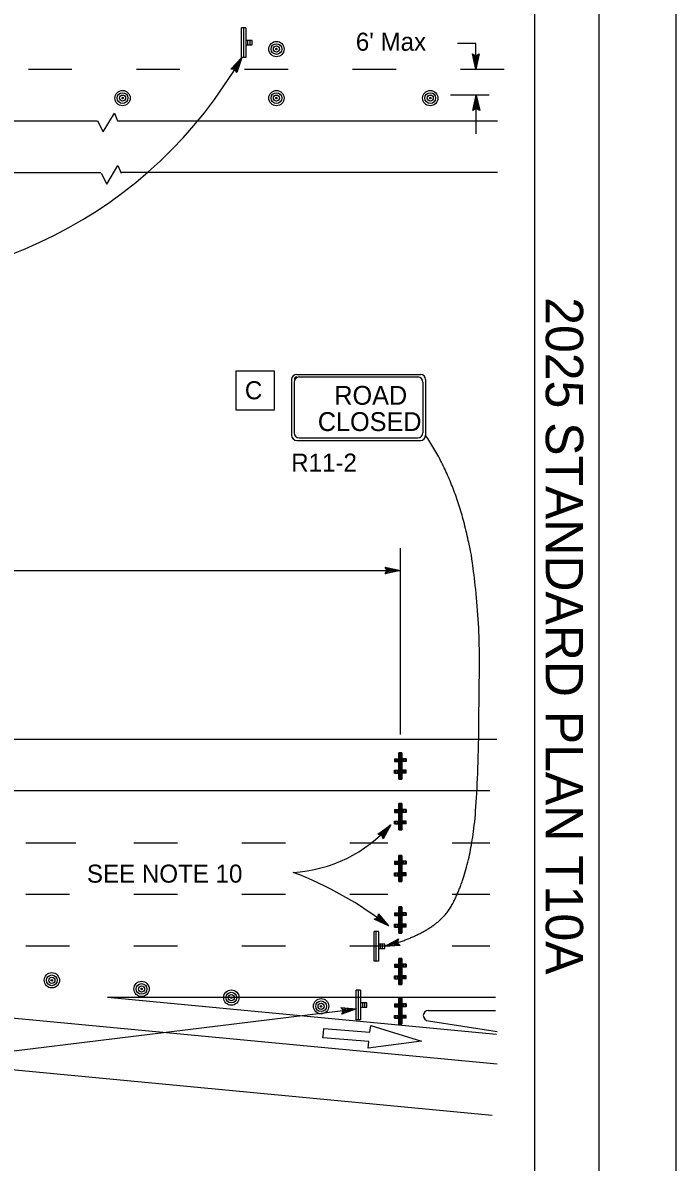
# Model space of a CAD drawing. Extents: x -894 to 866, y -472 to 714.
# Drawn here: x 612.4 to 866, y -34.5 to 407.9 of the extents above; entities that cross this region are included whole.
import ezdxf

# ---------------------------------------------------------------- set-up
doc = ezdxf.new("R2010")
doc.units = 0
for name, color, linetype in [('border_PLOTTING-ELEMENTS', 7, 'Continuous'), ('border_rw_22x34_Cut_Lines', 7, 'Continuous'), ('border_SHEET', 7, 'Continuous'), ('border_WITHIN-BORDER-anno', 7, 'Continuous'), ('pp_PRESENTATION', 7, 'Continuous'), ('rd_ES', 7, 'Continuous'), ('rd_ETW', 7, 'Continuous'), ('tcd_PVMT-MARKER', 7, 'Continuous'), ('tcd_SIGN-ROADSIDE', 7, 'Continuous'), ('tcd_SIGN-ROADSIDE-anno', 7, 'Continuous'), ('temp_BARRICADES', 7, 'Continuous'), ('temp_TRAFFIC-CONES', 7, 'Continuous')]:
    doc.layers.add(name, color=color, linetype=linetype)

msp = doc.modelspace()

# ---------------------------------------------------------------- linework, layer by layer
at = {"layer": 'border_PLOTTING-ELEMENTS'}
for points in [[(-894.04, -472.44), (865.96, -472.44), (865.96, 713.56), (-894.04, 713.56)], [(-864.04, 670.56), (835.96, 670.56), (835.96, -429.44), (-864.04, -429.44)]]:
    msp.add_lwpolyline(points, close=True, dxfattribs=at)
at = {"layer": 'border_rw_22x34_Cut_Lines'}
msp.add_lwpolyline([(-864.04, 670.56), (835.96, 670.56), (835.96, -429.44), (-864.04, -429.44)], close=True, dxfattribs=at)
at = {"layer": 'border_SHEET'}
msp.add_line((810.96, 645.56), (810.96, -404.44), dxfattribs=at)
at = {"layer": 'pp_PRESENTATION'}
for p, q in [((747.1, 16.01), (747.4, 18.63)), ((747.4, 18.63), (767.11, 12.53)), ((728.83, 13.89), (729.04, 15.69)), ((746.68, 12.41), (728.83, 13.89)), ((729.04, 15.69), (729.24, 17.49)), ((729.24, 17.49), (747.1, 16.01)), ((767.11, 12.53), (746.38, 9.8)), ((746.38, 9.8), (746.68, 12.41))]:
    msp.add_line(p, q, dxfattribs=at)
at = {"layer": 'rd_ES'}
for p, q in [((-100.94, 369.87), (641.44, 369.87)), ((649.2, 369.86), (796.56, 369.86)), ((459.04, 109.79), (793.66, 109.79)), ((524.33, 29.59), (796.44, 3.74)), ((645.3, 29.59), (795.79, 29.59)), ((645.3, 29.59), (796.26, 15.25))]:
    msp.add_line(p, q, dxfattribs=at)
msp.add_lwpolyline([(641.44, 369.87), (643.55, 365.52), (647.92, 372.81), (649.2, 369.87)], dxfattribs=at)
at = {"layer": 'rd_ETW'}
for p, q in [((-98.14, 349.81), (642.72, 349.81)), ((650.47, 349.86), (796.56, 349.86)), ((252.66, 129.79), (796.37, 129.79)), ((769.83, 24.47), (795.79, 24.47)), ((769.83, 20.46), (796.46, 16.33)), ((523.39, 9.59), (794.55, -16.17))]:
    msp.add_line(p, q, dxfattribs=at)
msp.add_lwpolyline([(642.84, 349.56), (644.95, 345.21), (649.32, 352.5), (650.6, 349.56)], dxfattribs=at)
msp.add_arc((769.83, 22.47), 2.01, 89.9543, 269.9543, dxfattribs=at)
at = {"layer": 'tcd_PVMT-MARKER'}
for p, q in [((614.56, 389.87), (631.48, 389.87)), ((656.48, 389.87), (673.4, 389.87)), ((698.4, 389.87), (715.32, 389.87)), ((740.32, 389.87), (757.24, 389.87)), ((782.24, 389.87), (799.16, 389.87)), ((613.57, 89.59), (632.98, 89.59)), ((655.49, 89.59), (672.41, 89.59)), ((697.41, 89.59), (714.33, 89.59)), ((739.33, 89.59), (754, 89.59)), ((779, 89.59), (793.66, 89.59)), ((613.57, 69.59), (630.49, 69.59)), ((655.49, 69.59), (672.41, 69.59)), ((697.41, 69.59), (714.33, 69.59)), ((739.33, 69.59), (754, 69.59)), ((779, 69.59), (793.66, 69.59)), ((613.57, 49.59), (630.49, 49.59)), ((655.49, 49.59), (672.41, 49.59)), ((697.41, 49.59), (714.33, 49.59)), ((739.33, 49.59), (754, 49.59)), ((779, 49.59), (793.66, 49.59))]:
    msp.add_line(p, q, dxfattribs=at)
at = {"layer": 'tcd_SIGN-ROADSIDE'}
for p, q in [((698.93, 405.96), (697.28, 405.96)), ((697.28, 394.4), (697.28, 405.96)), ((698.11, 394.4), (698.11, 405.96)), ((698.93, 405.96), (698.93, 394.4)), ((699.76, 401), (698.93, 401)), ((698.93, 400.18), (698.93, 400.18)), ((698.93, 399.35), (699.76, 399.35)), ((701.41, 401), (699.76, 401)), ((699.76, 399.35), (699.76, 401)), ((699.76, 399.35), (701.41, 399.35)), ((700.58, 399.35), (700.58, 401)), ((701.41, 399.35), (701.41, 401)), ((698.93, 394.4), (697.28, 394.4)), ((718.7, 271.41), (766.7, 271.41)), ((719.7, 270.41), (765.7, 270.41)), ((716.7, 269.41), (716.7, 247.77)), ((717.7, 268.41), (717.7, 248.77)), ((767.7, 268.41), (767.7, 248.77)), ((768.7, 269.41), (768.7, 247.77)), ((718.7, 245.77), (766.7, 245.77)), ((719.7, 246.77), (765.7, 246.77)), ((750.39, 55.13), (748.74, 55.13)), ((748.74, 43.57), (748.74, 55.13)), ((749.57, 43.57), (749.57, 55.13)), ((750.39, 55.13), (750.39, 43.57)), ((751.22, 50.18), (750.39, 50.18)), ((750.39, 49.35), (750.39, 49.35)), ((752.87, 50.18), (751.22, 50.18)), ((751.22, 48.53), (751.22, 50.18)), ((752.04, 48.53), (752.04, 50.18)), ((752.87, 48.53), (752.87, 50.18)), ((750.39, 48.53), (751.22, 48.53)), ((751.22, 48.53), (752.87, 48.53)), ((750.39, 43.57), (748.74, 43.57)), ((743.48, 32.37), (741.83, 32.37)), ((741.83, 20.81), (741.83, 32.37)), ((742.66, 20.81), (742.66, 32.37)), ((743.48, 32.37), (743.48, 20.81)), ((744.31, 27.41), (743.48, 27.41)), ((743.48, 26.59), (743.48, 26.59)), ((745.96, 27.41), (744.31, 27.41)), ((744.31, 25.76), (744.31, 27.41)), ((745.13, 25.76), (745.13, 27.41)), ((745.96, 25.76), (745.96, 27.41)), ((743.48, 25.76), (744.31, 25.76)), ((744.31, 25.76), (745.96, 25.76)), ((743.48, 20.81), (741.83, 20.81))]:
    msp.add_line(p, q, dxfattribs=at)
for centre, radius, start, end in [((718.7, 269.41), 2, 90, 180), ((718.7, 269.41), 1, 90, 180), ((719.7, 268.41), 2, 90, 180), ((765.7, 268.41), 2, 0, 90), ((766.7, 269.41), 2, 0, 90), ((718.7, 247.77), 2, 180, 270), ((719.7, 248.77), 2, 180, 270), ((765.7, 248.77), 2, 270, 0), ((766.7, 247.77), 2, 270, 0)]:
    msp.add_arc(centre, radius, start, end, dxfattribs=at)
at = {"layer": 'tcd_SIGN-ROADSIDE-anno'}
for p, q in [((788.19, 399.87), (781.12, 399.87)), ((788.19, 389.87), (788.19, 399.87)), ((693.14, 389.92), (697.35, 394.4)), ((697.35, 394.4), (695.44, 388.56)), ((697.35, 394.4), (697.35, 394.4)), ((788.19, 389.87), (786.86, 395.87)), ((786.86, 395.87), (786.86, 395.87)), ((786.86, 395.87), (788.19, 395.07)), ((788.19, 391.26), (787.22, 395.63)), ((788.19, 392.63), (787.56, 395.45)), ((788.19, 394.01), (787.92, 395.22)), ((788.19, 395.07), (789.53, 395.87)), ((789.53, 395.87), (788.19, 389.87)), ((789.17, 395.65), (788.19, 391.25)), ((788.81, 395.42), (788.19, 392.63)), ((788.47, 395.24), (788.19, 394.01)), ((789.53, 395.87), (789.53, 395.87)), ((694.7, 389.92), (693.14, 389.92)), ((693.14, 389.92), (693.14, 389.92)), ((693.56, 389.92), (696.65, 393.21)), ((693.99, 389.94), (695.94, 392.02)), ((694.38, 389.91), (695.24, 390.83)), ((695.44, 388.56), (694.7, 389.92)), ((695.24, 390.83), (694.85, 389.66)), ((695.94, 392.02), (695.04, 389.27)), ((696.64, 393.2), (695.25, 388.94)), ((788.19, 389.87), (788.19, 389.87)), ((695.44, 388.56), (695.44, 388.56)), ((793.39, 379.84), (778.39, 379.84)), ((787.05, 373.84), (788.39, 379.84)), ((787.4, 374.05), (788.38, 378.46)), ((787.76, 374.29), (788.38, 377.07)), ((788.38, 377.07), (789.01, 374.25)), ((788.39, 364.84), (788.39, 379.84)), ((788.39, 379.84), (788.39, 379.84)), ((788.39, 379.84), (789.72, 373.84)), ((788.39, 378.45), (789.36, 374.07)), ((788.39, 374.64), (787.05, 373.84)), ((787.05, 373.84), (787.05, 373.84)), ((788.11, 374.46), (788.38, 375.69)), ((788.38, 375.69), (788.65, 374.48)), ((789.72, 373.84), (788.39, 374.64)), ((789.72, 373.84), (789.72, 373.84)), ((758.91, 131.57), (758.91, 203.95)), ((237.28, 195.25), (758.91, 195.25)), ((750.18, 92.86), (755.16, 96.46)), ((750.59, 92.78), (754.24, 95.43)), ((751.01, 92.72), (753.33, 94.39)), ((751.39, 92.62), (752.41, 93.36)), ((752.41, 93.36), (751.81, 92.28)), ((753.33, 94.39), (751.92, 91.86)), ((754.24, 95.42), (752.06, 91.5)), ((755.16, 96.46), (752.18, 91.09)), ((755.16, 96.46), (755.16, 96.46)), ((751.71, 92.57), (750.18, 92.86)), ((750.18, 92.86), (750.18, 92.86)), ((752.18, 91.09), (751.71, 92.57)), ((752.18, 91.09), (752.18, 91.09)), ((750.22, 60.43), (750.41, 61.98)), ((750.41, 61.98), (750.41, 61.98)), ((750.41, 61.98), (754.33, 57.25)), ((748.77, 59.87), (750.22, 60.43)), ((754.33, 57.25), (748.77, 59.87)), ((748.77, 59.87), (748.77, 59.87)), ((753.23, 58.1), (749.18, 60.01)), ((752.15, 58.94), (749.53, 60.18)), ((751.06, 59.79), (749.94, 60.32)), ((750.25, 60.76), (751.06, 59.79)), ((750.33, 61.14), (752.15, 58.94)), ((750.36, 61.57), (753.24, 58.09)), ((754.33, 57.25), (754.33, 57.25)), ((509.44, -3.39), (741.87, 25.03))]:
    msp.add_line(p, q, dxfattribs=at)
for points in [[(695.04, 272.66), (695.04, 257.66), (710.04, 257.66), (710.04, 272.66)], [(753.01, 196.57), (758.91, 195.25), (753.01, 193.94), (753.22, 194.29), (757.54, 195.25), (753.21, 196.22), (753.42, 195.87), (756.19, 195.26), (753.43, 194.64), (753.64, 194.99), (754.83, 195.26), (753.63, 195.53), (753.79, 195.25), (753.01, 193.94), (753.79, 195.25)], [(758.85, 49.69), (752.81, 49.33), (758.13, 52.21), (758.02, 51.82), (754.12, 49.71), (758.55, 49.96), (758.26, 50.24), (755.42, 50.08), (757.92, 51.43), (757.81, 51.03), (756.73, 50.45), (757.96, 50.52), (757.73, 50.74), (758.13, 52.21), (757.73, 50.74)], [(735.84, 25.63), (741.87, 25.03), (736.16, 23.02), (736.33, 23.39), (740.51, 24.86), (736.09, 25.3), (736.34, 24.98), (739.17, 24.71), (736.5, 23.76), (736.66, 24.13), (737.82, 24.54), (736.59, 24.66), (736.79, 24.41), (736.16, 23.02), (736.79, 24.41)]]:
    msp.add_lwpolyline(points, close=True, dxfattribs=at)
for centre, radius, start, end in [((545.9, 481.26), 174.59, 263.4744, 330.1634), ((714.07, 132.8), 54.84, 273.4456, 318.5108), ((665.45, -57.43), 145.08, 52.2219, 69.0314)]:
    msp.add_arc(centre, radius, start, end, dxfattribs=at)
msp.add_open_spline([(752.74, 49.25), (772.64, 54.58), (784.43, 74.91), (789.72, 109.46), (789.31, 217.6), (768.7, 247.77)], degree=2, dxfattribs=at)
at = {"layer": 'temp_BARRICADES'}
for p, q in [((758.35, 124.44), (758.35, 114.31)), ((759.47, 124.44), (758.35, 124.44)), ((758.35, 114.31), (758.35, 124.44)), ((758.35, 124.44), (759.47, 124.44)), ((758.91, 124.44), (758.91, 114.31)), ((758.91, 114.31), (758.91, 124.44)), ((759.47, 124.44), (759.47, 114.31)), ((759.47, 114.31), (759.47, 124.44)), ((756.66, 122.19), (756.66, 121.06)), ((756.66, 122.19), (758.36, 122.19)), ((756.66, 121.06), (758.36, 121.06)), ((757.22, 122.19), (757.22, 121.06)), ((757.79, 121.06), (757.79, 122.19)), ((761.16, 122.19), (759.46, 122.19)), ((761.16, 121.06), (759.46, 121.06)), ((760.04, 122.19), (760.04, 121.06)), ((760.6, 122.19), (760.6, 121.06)), ((761.16, 122.19), (761.16, 121.06)), ((756.66, 116.56), (756.66, 117.69)), ((756.66, 117.69), (758.36, 117.69)), ((756.66, 116.56), (758.36, 116.56)), ((757.22, 116.56), (757.22, 117.69)), ((757.79, 116.56), (757.79, 117.69)), ((758.35, 119.37), (758.35, 119.37)), ((761.16, 117.69), (759.46, 117.69)), ((761.16, 116.56), (759.46, 116.56)), ((759.47, 119.37), (759.47, 119.37)), ((760.04, 117.69), (760.04, 116.56)), ((760.6, 116.56), (760.6, 117.69)), ((761.16, 116.56), (761.16, 117.69)), ((759.47, 114.31), (758.35, 114.31)), ((758.35, 114.31), (759.47, 114.31)), ((756.66, 102.5), (756.66, 101.37)), ((756.66, 102.5), (758.36, 102.5)), ((757.22, 102.5), (757.22, 101.37)), ((757.79, 101.37), (757.79, 102.5)), ((758.35, 104.75), (758.35, 94.62)), ((759.47, 104.75), (758.35, 104.75)), ((758.35, 94.62), (758.35, 104.75)), ((758.35, 104.75), (759.47, 104.75)), ((758.91, 104.75), (758.91, 94.62)), ((758.91, 94.62), (758.91, 104.75)), ((761.16, 102.5), (759.46, 102.5)), ((759.47, 104.75), (759.47, 94.62)), ((759.47, 94.62), (759.47, 104.75)), ((760.04, 102.5), (760.04, 101.37)), ((760.6, 102.5), (760.6, 101.37)), ((761.16, 102.5), (761.16, 101.37)), ((756.66, 101.37), (758.36, 101.37)), ((756.66, 96.87), (756.66, 98)), ((756.66, 98), (758.36, 98)), ((757.22, 96.87), (757.22, 98)), ((757.79, 96.87), (757.79, 98)), ((758.35, 99.69), (758.35, 99.69)), ((761.16, 101.37), (759.46, 101.37)), ((761.16, 98), (759.46, 98)), ((759.47, 99.69), (759.47, 99.69)), ((760.04, 98), (760.04, 96.87)), ((760.6, 96.87), (760.6, 98)), ((761.16, 96.87), (761.16, 98)), ((756.66, 96.87), (758.36, 96.87)), ((759.47, 94.62), (758.35, 94.62)), ((758.35, 94.62), (759.47, 94.62)), ((761.16, 96.87), (759.46, 96.87)), ((758.35, 84.65), (758.35, 74.52)), ((759.47, 84.65), (758.35, 84.65)), ((758.35, 74.52), (758.35, 84.65)), ((758.35, 84.65), (759.47, 84.65)), ((758.91, 84.65), (758.91, 74.52)), ((758.91, 74.52), (758.91, 84.65)), ((759.47, 84.65), (759.47, 74.52)), ((759.47, 74.52), (759.47, 84.65)), ((756.66, 82.4), (756.66, 81.27)), ((756.66, 82.4), (758.36, 82.4)), ((756.66, 81.27), (758.36, 81.27)), ((757.22, 82.4), (757.22, 81.27)), ((757.79, 81.27), (757.79, 82.4)), ((761.16, 82.4), (759.46, 82.4)), ((761.16, 81.27), (759.46, 81.27)), ((760.04, 82.4), (760.04, 81.27)), ((760.6, 82.4), (760.6, 81.27)), ((761.16, 82.4), (761.16, 81.27)), ((756.66, 76.77), (756.66, 77.9)), ((756.66, 77.9), (758.36, 77.9)), ((756.66, 76.77), (758.36, 76.77)), ((757.22, 76.77), (757.22, 77.9)), ((757.79, 76.77), (757.79, 77.9)), ((758.35, 79.59), (758.35, 79.59)), ((761.16, 77.9), (759.46, 77.9)), ((761.16, 76.77), (759.46, 76.77)), ((759.47, 79.59), (759.47, 79.59)), ((760.04, 77.9), (760.04, 76.77)), ((760.6, 76.77), (760.6, 77.9)), ((761.16, 76.77), (761.16, 77.9)), ((759.47, 74.52), (758.35, 74.52)), ((758.35, 74.52), (759.47, 74.52)), ((756.66, 62.4), (756.66, 61.27)), ((756.66, 62.4), (758.36, 62.4)), ((757.22, 62.4), (757.22, 61.27)), ((757.79, 61.27), (757.79, 62.4)), ((758.35, 64.65), (758.35, 54.52)), ((759.47, 64.65), (758.35, 64.65)), ((758.35, 54.52), (758.35, 64.65)), ((758.35, 64.65), (759.47, 64.65)), ((758.91, 64.65), (758.91, 54.52)), ((758.91, 54.52), (758.91, 64.65)), ((761.16, 62.4), (759.46, 62.4)), ((759.47, 64.65), (759.47, 54.52)), ((759.47, 54.52), (759.47, 64.65)), ((760.04, 62.4), (760.04, 61.27)), ((760.6, 62.4), (760.6, 61.27)), ((761.16, 62.4), (761.16, 61.27)), ((756.66, 61.27), (758.36, 61.27)), ((756.66, 56.77), (756.66, 57.9)), ((756.66, 57.9), (758.36, 57.9)), ((757.22, 56.77), (757.22, 57.9)), ((757.79, 56.77), (757.79, 57.9)), ((758.35, 59.59), (758.35, 59.59)), ((761.16, 61.27), (759.46, 61.27)), ((761.16, 57.9), (759.46, 57.9)), ((759.47, 59.59), (759.47, 59.59)), ((760.04, 57.9), (760.04, 56.77)), ((760.6, 56.77), (760.6, 57.9)), ((761.16, 56.77), (761.16, 57.9)), ((756.66, 56.77), (758.36, 56.77)), ((759.47, 54.52), (758.35, 54.52)), ((758.35, 54.52), (759.47, 54.52)), ((761.16, 56.77), (759.46, 56.77)), ((758.35, 44.65), (758.35, 34.52)), ((759.47, 44.65), (758.35, 44.65)), ((758.35, 34.52), (758.35, 44.65)), ((758.35, 44.65), (759.47, 44.65)), ((758.91, 44.65), (758.91, 34.52)), ((758.91, 34.52), (758.91, 44.65)), ((759.47, 44.65), (759.47, 34.52)), ((759.47, 34.52), (759.47, 44.65)), ((756.66, 42.4), (756.66, 41.27)), ((756.66, 42.4), (758.36, 42.4)), ((756.66, 41.27), (758.36, 41.27)), ((757.22, 42.4), (757.22, 41.27)), ((757.79, 41.27), (757.79, 42.4)), ((761.16, 42.4), (759.46, 42.4)), ((761.16, 41.27), (759.46, 41.27)), ((760.04, 42.4), (760.04, 41.27)), ((760.6, 42.4), (760.6, 41.27)), ((761.16, 42.4), (761.16, 41.27)), ((756.66, 36.77), (756.66, 37.9)), ((756.66, 37.9), (758.36, 37.9)), ((756.66, 36.77), (758.36, 36.77)), ((757.22, 36.77), (757.22, 37.9)), ((757.79, 36.77), (757.79, 37.9)), ((758.35, 39.59), (758.35, 39.59)), ((761.16, 37.9), (759.46, 37.9)), ((761.16, 36.77), (759.46, 36.77)), ((759.47, 39.59), (759.47, 39.59)), ((760.04, 37.9), (760.04, 36.77)), ((760.6, 36.77), (760.6, 37.9)), ((761.16, 36.77), (761.16, 37.9)), ((759.47, 34.52), (758.35, 34.52)), ((758.35, 34.52), (759.47, 34.52)), ((756.66, 27.05), (756.66, 25.92)), ((756.66, 27.05), (758.36, 27.05)), ((757.22, 27.05), (757.22, 25.92)), ((757.79, 25.92), (757.79, 27.05)), ((758.35, 29.3), (758.35, 19.17)), ((759.47, 29.3), (758.35, 29.3)), ((758.35, 19.17), (758.35, 29.3)), ((758.35, 29.3), (759.47, 29.3)), ((758.91, 29.3), (758.91, 19.17)), ((758.91, 19.17), (758.91, 29.3)), ((761.16, 27.05), (759.46, 27.05)), ((759.47, 29.3), (759.47, 19.17)), ((759.47, 19.17), (759.47, 29.3)), ((760.04, 27.05), (760.04, 25.92)), ((760.6, 27.05), (760.6, 25.92)), ((761.16, 27.05), (761.16, 25.92)), ((756.66, 25.92), (758.36, 25.92)), ((756.66, 21.42), (756.66, 22.55)), ((756.66, 22.55), (758.36, 22.55)), ((757.22, 21.42), (757.22, 22.55)), ((757.79, 21.42), (757.79, 22.55)), ((758.35, 24.24), (758.35, 24.24)), ((761.16, 25.92), (759.46, 25.92)), ((761.16, 22.55), (759.46, 22.55)), ((759.47, 24.24), (759.47, 24.24)), ((760.04, 22.55), (760.04, 21.42)), ((760.6, 21.42), (760.6, 22.55)), ((761.16, 21.42), (761.16, 22.55)), ((756.66, 21.42), (758.36, 21.42)), ((759.47, 19.17), (758.35, 19.17)), ((758.35, 19.17), (759.47, 19.17)), ((761.16, 21.42), (759.46, 21.42))]:
    msp.add_line(p, q, dxfattribs=at)
at = {"layer": 'temp_TRAFFIC-CONES'}
for centre, radius in [((710.82, 397.72), 2.97), ((710.82, 397.72), 2.08), ((710.82, 397.72), 1.19), ((710.82, 397.72), 0.297), ((651.11, 378.68), 2.97), ((651.11, 378.68), 2.08), ((710.82, 378.68), 2.97), ((710.82, 378.68), 2.08), ((770.52, 378.68), 2.97), ((770.52, 378.68), 2.08), ((651.11, 378.68), 1.19), ((651.11, 378.68), 0.297), ((710.82, 378.68), 1.19), ((710.82, 378.68), 0.297), ((770.52, 378.68), 1.19), ((770.52, 378.68), 0.297), ((623.67, 36.16), 2.97), ((623.67, 36.16), 2.08), ((623.67, 36.16), 1.19), ((623.67, 36.16), 0.297), ((658.49, 32.8), 2.97), ((658.49, 32.8), 2.08), ((658.49, 32.8), 1.19), ((658.49, 32.8), 0.297), ((693.32, 29.44), 2.97), ((693.32, 29.44), 2.08), ((693.32, 29.44), 1.19), ((693.32, 29.44), 0.297), ((728.15, 26.08), 2.97), ((728.15, 26.08), 2.08), ((728.15, 26.08), 1.19), ((728.15, 26.08), 0.297)]:
    msp.add_circle(centre, radius, dxfattribs=at)

# ---------------------------------------------------------------- texts
at = {"layer": 'border_WITHIN-BORDER-anno'}
msp.add_text('2025 STANDARD PLAN T10A', height=14.5, rotation=270, dxfattribs=at).set_placement((815.33, 301.36))
at = {"layer": 'tcd_SIGN-ROADSIDE'}
for s, p in [('ROAD', (733.29, 259.62)), ('CLOSED', (726.88, 249.41))]:
    msp.add_text(s, height=7.32, dxfattribs=at).set_placement(p)
at = {"layer": 'tcd_SIGN-ROADSIDE-anno'}
for s, p in [("6' Max", (741.63, 397.07)), ('C', (698.57, 261.74)), ('R11-2', (716.55, 233.66)), ('SEE NOTE 10', (637.28, 74.08))]:
    msp.add_text(s, height=7, dxfattribs=at).set_placement(p)

doc.saveas('drawing.dxf')
